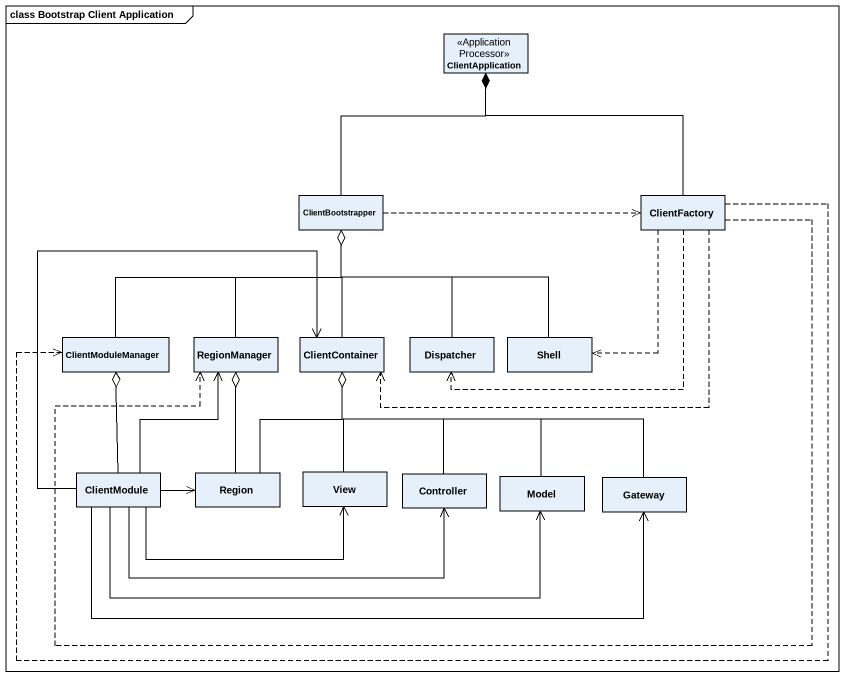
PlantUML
@startuml
mainframe class Bootstrap Client Application
hide circle
hide empty members
class ClientApplication <<ApplicationProcessor>>
class ClientBootstrapper
class ClientFactory
class ClientModuleManager
class RegionManager
class ClientContainer
class Dispatcher
class Shell
class ClientModule
class Region
class View
class Controller
class Model
class Gateway
ClientBootstrapper -up-* ClientApplication
ClientBootstrapper .right.> ClientFactory
ClientFactory -up-* ClientApplication
ClientFactory .left.> ClientModuleManager
ClientFactory .left.> RegionManager
ClientFactory .left.> ClientContainer
ClientFactory ..> Dispatcher
ClientFactory ..> Shell
ClientModuleManager -up-o ClientBootstrapper
RegionManager -up-o ClientBootstrapper
ClientContainer -up-o ClientBootstrapper
Dispatcher -up-o ClientBootstrapper
Shell -up-o ClientBootstrapper
ClientModule -up-o ClientModuleManager
ClientModule -up-> RegionManager
ClientModule -up-> ClientContainer
ClientModule -right-> Region
ClientModule -right-> View
ClientModule -right-> Controller
ClientModule -right-> Model
ClientModule -right-> Gateway
Region -up-o RegionManager
Region -up-o ClientContainer
View -up-o ClientContainer
Controller -up-o ClientContainer
Model -up-o ClientContainer
Gateway -left-o ClientContainer
@enduml
